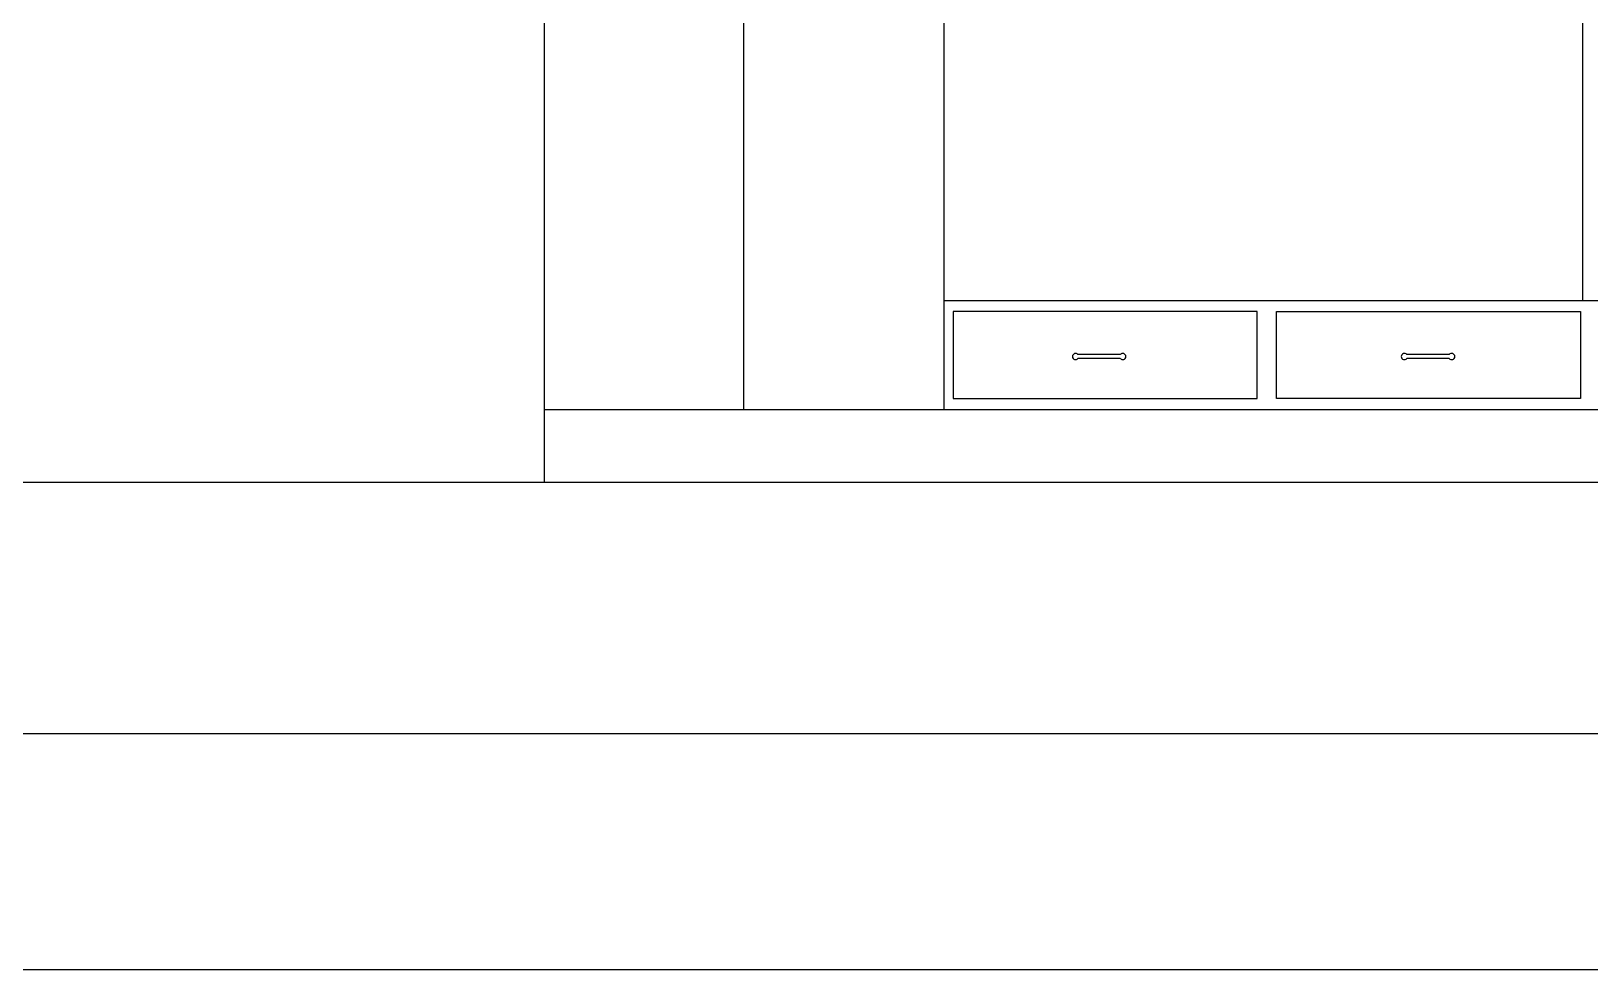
# Model space of a CAD drawing. Header units: inches. Extents: x 8.4 to 50.9, y 14.4 to 39.2.
# Drawn here: x 24.753 to 26.9, y 14.425 to 15.718 of the extents above; entities that cross this region are included whole.
import ezdxf

# ---------------------------------------------------------------- set-up
doc = ezdxf.new("R2010")
doc.units = ezdxf.units.IN
doc.header["$MEASUREMENT"] = 0
for name, color, linetype in [('02', 2, 'Continuous'), ('1', 1, 'Continuous'), ('kadrbm', 4, 'Continuous')]:
    doc.layers.add(name, color=color, linetype=linetype)

# ---------------------------------------------------------------- blocks, each defined once
blk = doc.blocks.new('kadrbm')
at = {"layer": 'kadrbm', "color": 4}
blk.add_lwpolyline([(0, 0), (0, 24.7972), (21, 24.7972), (21, 0), (0, 0)], close=True, dxfattribs=at)
blk.add_lwpolyline([(20.6631, 0.3257), (20.6631, 24.4603), (0.3369, 24.4603), (0.3369, 0.3257), (20.6631, 0.3257)], dxfattribs=at)

msp = doc.modelspace()

# ---------------------------------------------------------------- linework, layer by layer
at = {"layer": '02'}
for p, q in [((25.4594, 17.6466), (25.4594, 15.0966)), ((26.0098, 17.6466), (26.0098, 15.1966)), ((26.8898, 16.9566), (26.8898, 15.3466)), ((25.7341, 15.9664), (25.7341, 15.1966)), ((26.0098, 15.3466), (28.679, 15.3466)), ((26.2531, 15.2722), (26.1947, 15.2722)), ((26.2531, 15.267), (26.1947, 15.267)), ((26.7062, 15.2722), (26.6478, 15.2722)), ((26.7062, 15.267), (26.6478, 15.267)), ((25.4594, 15.1966), (28.679, 15.1966)), ((25.4594, 15.0966), (28.679, 15.0966))]:
    msp.add_line(p, q, dxfattribs=at)
for centre, start, end in [((26.1914, 15.2696), 37.6705, 322.3295), ((26.2565, 15.2696), 217.6705, 142.3295), ((26.6444, 15.2696), 37.6705, 322.3295), ((26.7096, 15.2696), 217.6705, 142.3295)]:
    msp.add_arc(centre, 0.00427, start, end, dxfattribs=at)
at = {"layer": '1'}
for p, q in [((26.0227, 15.3316), (26.0227, 15.2116)), ((26.4415, 15.3316), (26.0227, 15.3316)), ((26.4415, 15.2116), (26.4415, 15.3316)), ((26.4682, 15.2116), (26.4682, 15.3316)), ((26.4682, 15.3316), (26.8869, 15.3316)), ((26.8869, 15.3316), (26.8869, 15.2116)), ((26.0227, 15.2116), (26.4415, 15.2116)), ((26.8869, 15.2116), (26.4682, 15.2116)), ((8.7087, 15.0966), (29.0349, 15.0966))]:
    msp.add_line(p, q, dxfattribs=at)

# ---------------------------------------------------------------- block references
at = {"layer": 'kadrbm'}
msp.add_blockref('kadrbm', (8.3718, 14.4249), dxfattribs=at)

doc.saveas('drawing.dxf')
